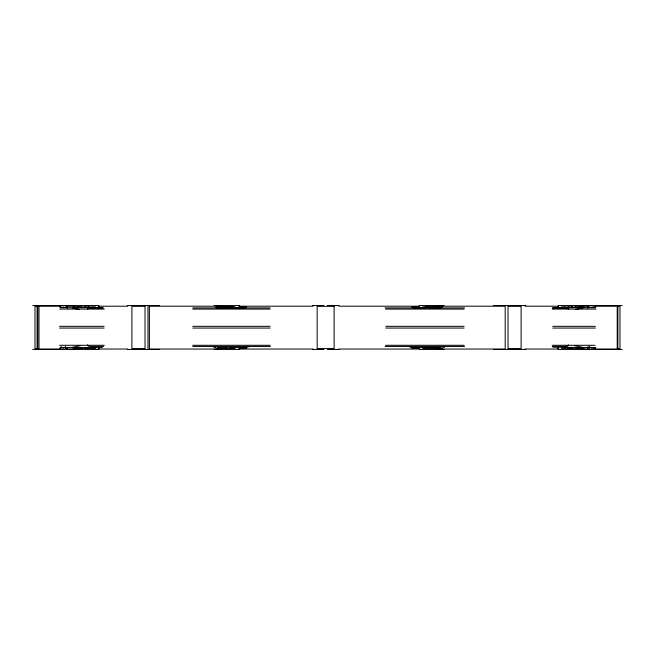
<?xml version="1.0" encoding="UTF-8"?>
<svg xmlns="http://www.w3.org/2000/svg" width="655" height="655" viewBox="0 0 655 655"><rect width="100%" height="100%" fill="white"/><g stroke="black" fill="none" stroke-linecap="round" stroke-linejoin="round"><path stroke-width="0.98" d="M87.418 309.528L88.114 308.325L90.382 307.924L103.596 307.924M568.483 344.849L567.787 346.053L565.519 346.454L552.304 346.454M248.998 346.601L246.247 347.568L229.242 347.568M442.886 347.568L444.647 347.084M552.673 308.145L554.58 307.678L595.788 307.678M575.385 309.586L583.564 307.678M80.483 345.644L71.231 347.568L60.162 347.568M32.75 305.549L98.766 305.549L98.766 308.611M127.34 305.549L159.501 305.549M214.119 305.549L239.624 305.549L239.624 308.611M312.361 305.549L323.857 305.549M327.418 305.549L339.053 305.549M444.049 305.549L418.856 305.549L418.856 308.611M493.469 305.549L525.785 305.549M622.25 305.549L558.33 305.549L558.33 308.611M60.358 306.204L38.997 306.204L38.997 349.041L60.358 349.041M66.777 306.204L75.341 306.204M98.258 306.204L127.758 306.204M220.588 306.204L149.397 306.204L149.397 349.041L220.588 349.041M239.157 306.204L312.967 306.204M338.946 306.204L417.718 306.204M435.346 306.204L504.342 306.204M525.195 306.204L558.183 306.204M580.445 306.204L588.174 306.204M595.395 306.204L615.79 306.204M38.023 306.303L34.985 306.303L34.985 348.583L38.023 348.583M144.788 306.303L131.909 306.303L131.909 348.583L144.788 348.583M508.214 306.303L521.11 306.303L521.11 348.583L508.214 348.583M616.944 306.303L619.982 306.303L619.982 348.583L616.944 348.583M59.687 306.908L61.136 306.908M65.336 306.908L66.777 306.908M76.938 306.908L81.981 306.908M84.421 306.908L89.514 306.908M91.946 306.908L95.867 306.908M98.643 306.908L99.585 306.908M218.934 306.908L235.178 306.908M239.067 306.908L245.871 306.908M412.478 306.908L419.192 306.908M422.565 306.908L439.48 306.908M557.601 306.908L558.478 306.908M561.384 306.908L565.273 306.908M567.828 306.908L572.65 306.908M575.164 306.908L580.215 306.908M588.133 306.908L589.59 306.908M593.839 306.908L595.289 306.908M62.471 307.105L64.092 307.105M73.09 307.105L79.353 307.105M80.688 307.105L85.944 307.105M88.073 307.105L92.24 307.105M215.929 307.105L233.45 307.105M239.018 307.105L246.575 307.105M411.741 307.105L419.356 307.105M425.029 307.105L442.469 307.105M564.888 307.105L569.031 307.105M571.201 307.105L576.466 307.105M577.784 307.105L584.063 307.105M590.859 307.105L594.15 307.105M60.178 307.678L71.395 307.678L79.574 309.586M72.869 307.678L102.532 307.678M216.232 307.678L245.428 307.678M412.92 307.678L426.339 307.678M428.321 307.678L441.175 307.678M192.775 307.924L270.065 307.924M385.083 307.924L464.518 307.924M552.304 307.924L565.519 307.924L567.787 308.325L568.483 309.528M59.638 309.086L104.309 309.086M192.758 309.086L270.179 309.086M385.517 309.086L464.141 309.086M552.214 309.086L596.009 309.086M59.589 326.329L104.137 326.329M192.783 326.329L270.138 326.329M385.762 326.329L464.108 326.329M552.755 326.329L595.362 326.329M59.589 328.057L104.137 328.057M192.783 328.057L270.138 328.057M385.762 328.057L464.108 328.057M552.755 328.057L595.362 328.057M59.638 345.291L104.309 345.291M192.758 345.291L270.179 345.291M385.517 345.291L464.141 345.291M552.214 345.291L595.059 345.291M103.596 346.454L90.382 346.454L88.114 346.053L87.418 344.849M192.775 346.454L270.278 346.454M385.083 346.454L464.518 346.454M73.106 347.568L102.368 347.568M217.46 347.568L227.277 347.568M440.84 347.568L412.06 347.568L409.424 346.847M582.041 347.568L552.795 347.142M595.788 347.568L583.728 347.568L574.484 345.644M62.471 348.149L64.092 348.149M73.09 348.149L79.353 348.149M80.688 348.149L85.944 348.149M88.073 348.149L92.24 348.149M215.929 348.149L233.45 348.149M239.018 348.149L246.575 348.149M411.741 348.149L419.356 348.149M425.029 348.149L442.469 348.149M564.888 348.149L569.031 348.149M571.201 348.149L576.466 348.149M577.784 348.149L584.063 348.149M590.859 348.149L594.15 348.149M59.687 348.345L61.136 348.345L61.136 346.323M66.777 348.345L65.336 348.345L65.336 346.323M76.938 348.345L81.981 348.345M84.421 348.345L89.514 348.345M91.946 348.345L95.867 348.345M98.643 348.345L99.585 348.345M218.934 348.337L235.178 348.337M239.067 348.337L245.871 348.337M412.478 348.337L419.192 348.337M422.565 348.337L439.48 348.337M557.601 348.345L558.478 348.345M561.384 348.345L565.273 348.345M567.828 348.345L572.65 348.345M575.164 348.345L580.215 348.345M593.839 348.337L595.289 348.337M66.777 349.041L75.341 349.041M98.258 349.041L127.758 349.041M239.157 349.041L312.967 349.041M338.946 349.041L417.718 349.041M435.346 349.041L504.342 349.041M525.195 349.041L558.183 349.041M580.445 349.041L588.174 349.041M595.395 349.041L615.79 349.041M32.75 349.451L98.766 349.451L98.766 347.404M127.34 349.451L159.501 349.451M214.119 349.451L239.624 349.451L239.624 347.404M312.361 349.451L323.857 349.451M327.418 349.451L339.053 349.451M444.049 349.451L418.856 349.451L418.856 347.404M493.469 349.451L525.785 349.451M622.25 349.451L558.33 349.451L558.33 347.404M213.645 347.142L215.503 347.568M617.878 305.549L617.878 349.451M617.215 305.549L617.215 349.451M589.59 346.323L589.59 348.337L588.133 348.337L588.133 346.323M587.584 305.549L587.584 308.611M587.584 347.404L587.584 349.451M508.034 306.303L508.034 348.583M505.193 305.549L505.193 349.451M147.981 305.549L147.981 349.451M145.025 306.303L145.025 348.583M67.375 305.549L67.375 308.611M67.375 347.404L67.375 349.451M37.744 305.549L37.744 349.451M37.098 305.549L37.098 349.451M334.115 306.303L317.167 306.303L317.167 348.583L334.115 348.583L334.115 306.303"/></g></svg>
